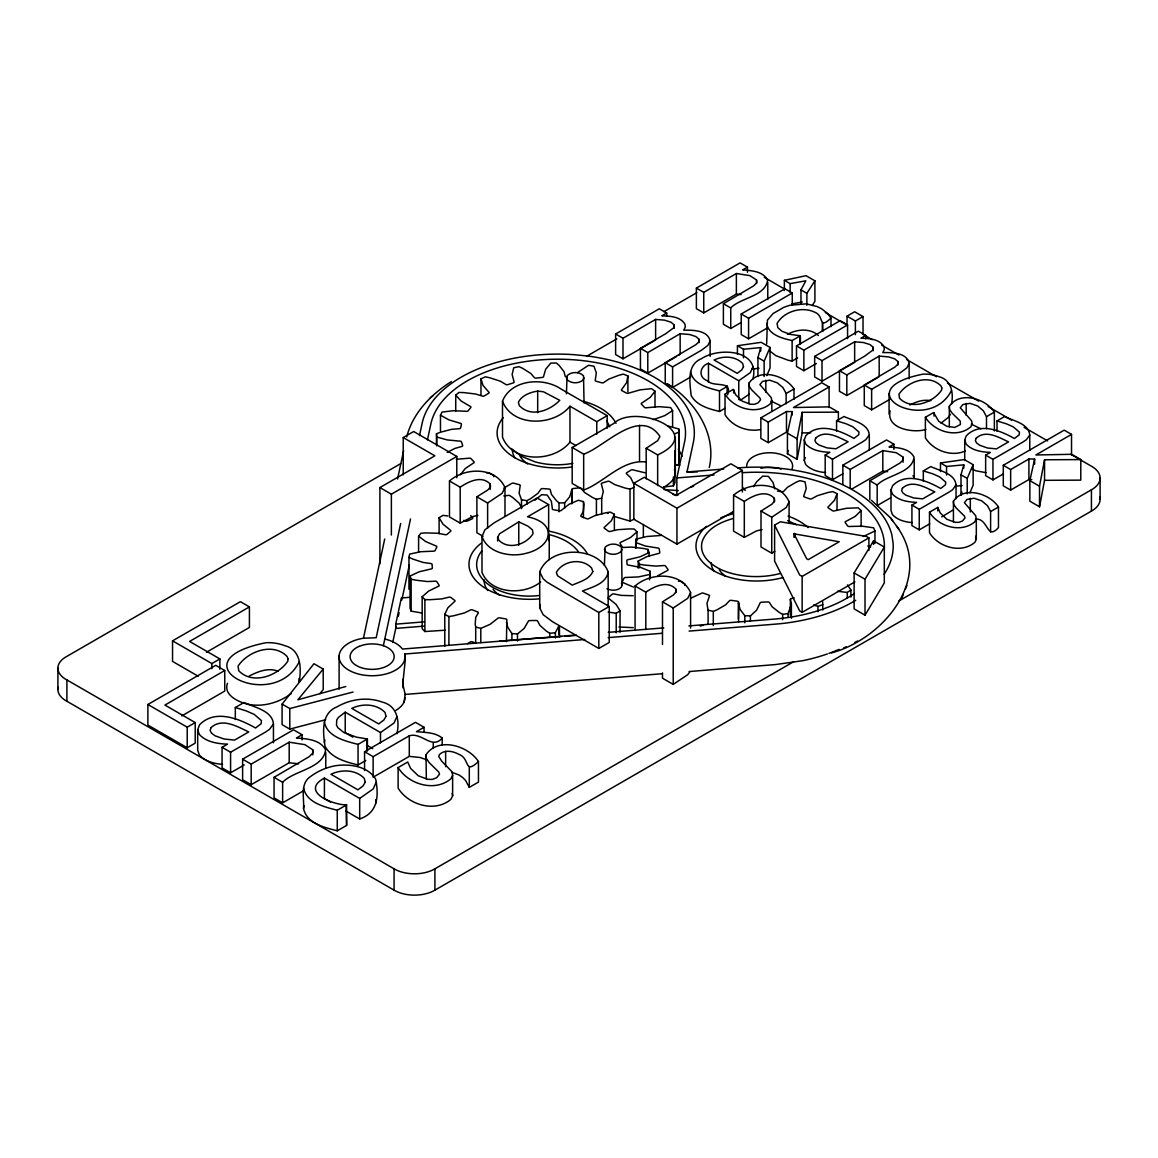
<?xml version="1.0" encoding="UTF-8"?>
<svg xmlns="http://www.w3.org/2000/svg" width="1158" height="1158" viewBox="0 0 1158 1158"><rect width="100%" height="100%" fill="white"/><g stroke="black" fill="none" stroke-linecap="round" stroke-linejoin="round"><path stroke-width="1.5" d="M576.076 635.004L499.547 641.242M655.616 319.42L655.616 339.974L622.99 358.821L615.622 354.565L615.622 334.011L622.99 338.252L655.616 319.42L664.504 320.158L670.989 322.199L674.159 324.877L674.086 327.511L665.705 333.736L640.432 348.326L640.432 368.895L647.785 373.137L676.547 356.534M640.432 348.326L647.785 352.582L680.151 333.721L689.531 334.503L695.799 336.515L698.969 339.207L698.882 341.827L695.857 344.708L665.242 362.657L665.242 383.211L672.595 387.452L690.761 376.972M854.647 341.798L854.647 362.367L822.021 381.199L814.667 376.958L814.667 356.389L822.021 360.645L854.647 341.798L863.535 342.551L870.02 344.577L873.19 347.27L873.118 349.89L864.736 356.128L839.463 370.719L839.463 391.274L846.816 395.515L877.692 377.624M839.463 370.719L846.816 374.96L879.183 356.099L888.577 356.896L894.83 358.908L898 361.586L897.928 364.205L894.888 367.086L864.273 385.035L864.273 405.589L871.627 409.845L889.793 399.351M506.451 641.662L506.813 620.051A1.737 0.999 0 0 0 505.525 618.85L499.749 617.894A1.737 0.999 0 0 0 497.549 618.517L490.124 624.321L480.802 628.389L475.706 627.014L475.185 624.148L475.75 617.286L478.095 613.262A1.737 0.999 0 0 0 477.516 611.887L472.536 609.948A1.737 0.999 0 0 0 470.119 610.15L464.517 612.9L453.704 615.766L448.899 616.548L444.788 614.333L447.856 607.834L454.414 601.682A1.737 0.999 0 0 0 454.602 600.278L450.911 597.542A1.737 0.999 0 0 0 448.493 597.296L441.69 598.918L429.879 599.714L424.885 599.598L422.163 596.761L428.576 591.116L438.1 586.44A1.737 0.999 0 0 0 439.027 585.137L436.971 581.881A1.737 0.999 0 0 0 434.815 581.215L427.476 581.548L415.809 580.187L411.133 579.203L410.062 576.018L419.167 571.791L430.733 569.041A1.737 0.999 0 0 0 432.31 567.956L432.108 564.496A1.737 0.999 0 0 0 430.4 563.483L423.249 562.484L412.885 559.111L408.962 557.345L409.642 554.117L420.571 551.729L433.049 551.179A1.737 0.999 0 0 0 435.119 550.426L436.783 547.097A1.737 0.999 0 0 0 435.712 545.838L425.652 541.539L418.603 536.154L420.976 533.216L425.941 532.926L437.825 533.245L444.802 534.591A1.737 0.999 0 0 0 447.176 534.258L450.534 531.392A1.737 0.999 0 0 0 450.187 529.988L442.935 524.111L439.099 517.742L442.935 515.368L447.813 515.961M634.454 487.156L630.024 489.154L625.363 488.126L615.028 484.724L609.875 481.685A1.737 0.999 0 0 0 607.501 481.366L602.232 483.031A1.737 0.999 0 0 0 601.451 484.377L603.304 491.513L601.697 498.201L596.413 499.301L592.534 497.491L584.529 492.411L581.258 488.604A1.737 0.999 0 0 0 579.159 487.88L573.268 488.531A1.737 0.999 0 0 0 571.806 489.66L569.736 496.782L564.641 502.847L564.641 508.174M577.48 372.63L588.525 365.291L593.924 366.189L596.312 372.789L595.299 379.998A1.737 0.999 0 0 0 596.24 381.3L601.682 382.762A1.737 0.999 0 0 0 604.027 382.343L608.804 379.115L618.719 375.322L623.236 374.106L627.897 375.916L626.637 382.618L621.817 389.291A1.737 0.999 0 0 0 622.02 390.695L626.406 393.069A1.737 0.999 0 0 0 628.852 393.083L640.056 389.87L651.549 388.668L655.008 391.23L655.008 407.196M395.689 710.491A33.061 19.093 0 0 0 404.128 701.893L405.155 694.207L402.738 684.045L405.155 661.232L404.837 654.009L584.761 639.505M635.525 547.777L635.945 539.208L646.656 536.516L659.061 535.618A1.737 0.999 0 0 0 661.073 534.808M709.275 467.485C717.019 433.83 695.147 401.392 667.703 383.877M794.258 597.89L791.493 598.556A1.737 0.999 0 0 0 790.451 599.844L791.392 604.056L788.12 613.595L788.12 617.142M400.668 523.474L376.191 637.725L363.322 638.246A33.061 19.093 0 0 0 348.949 670.25A33.061 19.093 0 0 0 404.128 661.45L405.155 657.324M608.167 571.864C606.372 583.791 591.955 587.222 582.46 591.014L609.253 606.488L609.253 642.429L598.816 648.451L552.569 621.745L543.145 614.681L539.715 607.849L539.715 571.907C549.471 545.621 598.208 545.65 608.167 571.864L608.167 605.996M539.715 607.849L540.25 604.49M646.121 461.984C622.266 459.017 604.49 482.365 583.661 490.066L572.182 483.436L572.182 447.495L613.668 423.539C634.931 402.868 707.639 431.804 657.657 454.92L646.178 448.291L646.178 478.833M675.346 437.261L675.346 473.202C675.143 480.15 668.557 484.276 663.302 487.605M404.822 659.481L404.837 654.009M786.485 411.553L786.485 432.122L768.217 442.66L760.864 438.419L760.864 417.864L768.217 422.105L786.485 411.553L792.202 411.597L787.426 433.193L787.426 453.762L797.095 459.335L797.095 438.781L802.147 412.32L838.378 412.147L838.378 420.716M797.095 459.335L802.147 432.889L802.147 412.32M1039.522 506.77L1039.522 486.215L1044.559 459.769L1080.79 459.581L1080.79 480.136L1044.559 480.324L1039.522 506.77L1029.853 501.197L1029.853 480.642L1034.63 459.046L1028.912 459.002L1010.645 469.54L1003.291 465.299L1003.291 485.853L1010.645 490.095L1028.912 479.557L1031.778 479.571M540.685 581.967C523.865 595.719 490.76 594.097 481.989 572.399L481.989 536.458L484.913 529.799L494.104 522.851L537.167 497.969L548.646 504.599L548.646 540.54M363.54 637.841L384.702 539.02M397.556 479.021L403.606 450.795M419.5 435.596L422.134 423.292A136.615 78.874 0 0 1 574.484 354.71L588.568 356.143A136.615 78.874 0 0 1 693.295 442.66L687.012 471.986L697.377 471.914M383.356 645.701L410.511 518.972M427.476 439.794L430.877 423.929A127.8 73.779 0 0 1 573.398 359.762A127.8 73.779 0 0 1 684.552 442.038L676.851 477.95L676.851 495.537M424.132 626.116L395.732 628.403L395.732 624.148L401.334 597.991L410.294 597.267M392.721 642.487L396.166 626.391M398.352 616.201L399.105 612.712M401.812 600.032L409.353 564.872M649.493 579.84L650.188 571.299L640.606 567.434L628.751 565.147A1.737 0.999 0 0 1 627.043 564.134L626.84 560.675A1.737 0.999 0 0 1 628.418 559.589L639.983 556.839L649.088 552.627L648.017 549.428L643.341 548.443L631.675 547.083L624.336 547.416A1.737 0.999 0 0 1 622.179 546.764L620.123 543.493A1.737 0.999 0 0 1 621.05 542.19L630.574 537.515L636.987 531.869L634.266 529.032L629.272 528.931L617.46 529.713L610.657 531.334A1.737 0.999 0 0 1 608.24 531.102L604.548 528.366A1.737 0.999 0 0 1 604.737 526.948L611.294 520.811L614.362 514.297L610.252 512.082L605.446 512.878L594.633 515.73L589.031 518.48A1.737 0.999 0 0 1 586.614 518.683L581.634 516.743A1.737 0.999 0 0 1 581.055 515.368L583.4 511.344L583.95 504.483L583.429 501.617L578.349 500.242L569.027 504.309L561.587 510.128A1.737 0.999 0 0 1 559.401 510.75L553.625 509.781A1.737 0.999 0 0 1 552.337 508.579L551.382 501.385L547.242 495.074L541.654 494.683L534.982 500.213M831.458 652.924C883.221 638.955 934.81 577.755 896.538 526.05M548.646 504.599L527.527 516.801C558.648 523.228 552.105 547.444 525.587 553.452C510.287 557.505 487.561 552.931 481.989 536.458M376.133 782.388L373.194 788.931L359.689 798.412L324.414 778.046C299.459 791.609 333.099 805.143 346.604 804.868L346.604 825.422L337.267 830.807C324.529 827.521 306.407 823.352 303.541 808.371C304.337 797.659 299.763 783.373 310.778 776.367C318.146 770.939 326.744 767.233 335.777 765.684C349.745 763.73 367.853 766.06 375.699 779.218C378.956 796.241 377.884 812.8 359.689 818.967L345.88 811.005M303.541 808.371L304.105 805.78M365.841 760.444L358.054 764.946C345.851 761.978 331.521 758.186 325.036 746.36C322.894 732.276 320.896 713.256 337.094 706.814C350.613 699.027 367.549 696.653 382.343 702.11C396.977 705.598 399.915 720.58 396.933 733.651M324.341 742.495L324.906 739.904M724.85 408.383L719.509 411.466C709.029 408.919 696.725 405.662 691.152 395.529C689.85 382.705 686.506 364.712 701.516 358.662C718.467 347.168 760.603 349.166 752.888 378.984M404.128 701.893L405.155 697.941M787.426 453.762L788.164 450.433M766.654 343.912L767.436 320.129L773.11 313.5L783.908 307.29L789.64 305.307L806.243 303.845L816.81 306.436L821.471 308.694L827.391 313.282L831.01 318.088L831.01 326.657M738.37 619.11L738.572 602.319A1.737 0.999 0 0 0 737.183 601.161L731.335 600.365A1.737 0.999 0 0 0 729.193 601.045L725.661 604.78L717.294 609.673L713.299 611.395L708.088 610.165L706.959 603.448L709.304 596.356A1.737 0.999 0 0 0 708.609 594.995L703.485 593.2A1.737 0.999 0 0 0 701.082 593.475L691.268 597.948M396.933 716.527L393.995 723.055L380.475 732.536L345.214 712.184L338.483 717.352L336.746 719.958L336.486 725.197L337.89 727.702L343.752 732.435L356.461 737.154L367.404 738.992L367.404 750.977M752.888 366.985L750.355 372.601L738.761 380.75L708.479 363.265C699.837 366.015 697.811 377.305 707.22 380.664C713.835 387.944 732.956 379.65 727.528 394.849M607.197 415.664L596.761 421.686L569.968 406.212L569.968 442.153C553.756 462.534 512.241 463.113 502.5 437.102L502.5 401.16C511.098 379.448 543.102 376.871 560.95 388.958L607.197 415.664L607.197 428.243M477.878 515.397L472.609 516.584L460.204 523.126L449.478 516.931L449.478 480.99C465.082 467.137 495.827 466.688 504.989 487.59L502.152 493.279L487.619 503.006L476.893 496.825L476.893 532.752L483.031 536.299M635.076 630.401L635.076 585.991C650.68 572.139 681.425 571.676 690.588 592.592L687.751 598.281L673.218 608.008L662.492 601.813L662.492 644.456M761.978 529.64L756.71 530.827L744.305 537.355L733.579 531.175L733.579 495.233C749.183 481.381 779.927 480.917 789.09 501.834L786.253 507.522L771.735 517.25L761.009 511.054L761.009 546.996L771.735 553.191L774.818 551.411M757.925 376.408L757.925 357.576L760.705 347.603L743.494 349.238L737.429 345.735L737.429 354.305M961.922 492.049L960.995 495.363L960.995 474.809L963.774 464.85L946.549 466.471L940.484 462.968L940.484 471.538M777.452 491.079L781.838 491.672A1.737 0.999 0 0 0 783.98 490.978L787.527 487.257L795.879 482.365L799.874 480.642L805.085 481.873L806.214 488.589L803.869 495.682A1.737 0.999 0 0 0 804.564 497.028L809.703 498.837A1.737 0.999 0 0 0 812.091 498.562L817.461 495.653L828.013 492.497L832.747 491.571L837.031 493.67L834.527 500.256L828.491 506.582A1.737 0.999 0 0 0 828.433 507.986L832.356 510.62A1.737 0.999 0 0 0 834.773 510.794L846.512 508.29L858.165 507.826L861.118 510.577L861.118 526.543M299.256 661.725C272.463 715.166 172.31 661.146 266.21 642.69A28.689 16.559 0 0 1 284.477 645.585C301.5 649.696 301.283 668.238 299.256 682.294L298.981 678.574M406.704 436.971C412.74 413.102 431.022 394.4 451.302 381.59M951.471 390.492C928.455 436.378 842.474 390 923.1 374.135A24.636 14.229 0 0 1 938.776 376.625C951.442 379.766 953.816 392.967 951.471 404.2M227.446 683.365C223.306 694.988 238.012 701.777 247.088 704.064C262.475 707.538 278.731 702.805 291.251 693.613M925.835 429.502C913.141 433.381 885.725 428.619 890.169 410.887M302.079 739.89L302.079 734.751L296.434 738.008C306.667 738.775 320.259 739.47 325.601 749.906C323.14 768.811 293.886 770.345 282.624 782.287L274.055 777.336L274.055 797.905L282.624 802.841L303.657 790.711M747.446 272.26L747.446 267.122L742.596 269.93C751.383 270.581 763.05 271.189 767.638 280.135C765.525 296.376 740.396 297.693 730.741 307.941L723.388 303.7L723.388 324.254L730.741 328.496L741.192 322.46M893.889 449.333L893.889 444.194L889.04 447.002C897.826 447.654 909.493 448.262 914.082 457.207C911.968 473.448 886.84 474.766 877.185 485.014L869.832 480.773L869.832 499.619M566.421 393.807L567.102 375.699C571.372 371.544 579.304 371.472 583.502 375.785L584.052 402.941M604.418 565.336L605.098 547.227C609.354 543.073 617.301 543.001 621.484 547.314L622.049 585.253L621.296 587.207C617.634 590.913 611.424 590.898 606.966 588.713M584.052 377.783L583.314 379.737C579.058 383.877 571.198 383.776 567.015 379.592L566.421 377.638M622.049 549.312L621.296 551.266C617.055 555.391 609.195 555.304 605.012 551.107L604.418 549.153M222.524 764.381C214.085 763.715 205.27 761.414 199.321 755.016L197.685 750.225L197.685 729.67L199.581 724.792C215.055 708.71 239.315 718.785 255.556 727.991L261.143 723.707L261.433 720.594L254.282 714.457L246.422 710.954L235.32 707.524L235.32 719.509M825.582 472.551C818.344 471.972 810.759 470.003 805.664 464.503L804.26 460.392L804.26 439.837L805.881 435.654C819.169 421.845 839.999 430.501 853.938 438.39L858.744 434.728L858.99 432.05L852.853 426.781L846.093 423.77L836.568 420.817L836.568 431.094M804.26 460.392L805.331 457.598M912.316 522.634C905.078 522.055 897.508 520.087 892.398 514.586L890.994 510.475L890.994 489.921L892.615 485.723C905.903 471.914 926.733 480.57 940.687 488.473L945.478 484.797L945.739 482.133L939.587 476.864L932.841 473.854L923.317 470.901L923.317 481.178M964.715 460.508L964.715 439.953L966.337 435.755C979.625 421.946 1000.454 430.602 1014.394 438.506L1019.199 434.843L1019.445 432.166L1013.308 426.897L1006.548 423.886L997.024 420.933L997.024 431.21M901.937 597.731L903.327 594.315M905.513 588.829L906.931 585.326M764.15 376.582L764.15 361.166L770.056 347.443L761.182 342.319L737.429 345.735M766.77 375.626L770.056 368.012L770.056 347.443M967.22 493.815L967.22 478.399L973.125 464.691L964.238 459.567L940.484 462.968M969.839 492.859L973.125 485.245L973.125 464.691M558.735 626.246L555.348 632.702L555.348 638.029M235.32 707.524L244.034 702.486C254.152 707.364 272.26 710.476 273.447 723.938L269.481 729.395L265.399 732.145L230.587 752.237L222.061 747.33L222.061 767.884L230.587 772.806L244.208 764.931M836.568 420.817L844.052 416.504C852.737 420.687 868.283 423.365 869.296 434.916L865.895 439.606L862.392 441.965L832.501 459.219L825.191 454.993L825.191 475.547L832.501 479.774L842.966 473.738M923.317 470.901L930.786 466.587C939.485 470.756 955.017 473.448 956.045 484.999L952.643 489.689L949.14 492.049L919.249 509.303L911.925 505.076L911.925 525.631L919.249 529.857L929.7 523.821M997.024 420.933L1004.507 416.619C1013.192 420.803 1028.738 423.481 1029.752 435.032L1026.35 439.722L1022.847 442.081L992.956 459.335L985.646 455.108L985.646 475.663L992.956 479.89L1003.421 473.854M753.54 486.678L756.565 481.844L762.775 476.126L768.376 476.358L773.052 482.539L774.818 488.893M440.474 431.167L440.474 415.201L442.023 412.074L453.458 410.699L465.936 411.278A1.737 0.999 0 0 0 468.194 410.743L470.727 407.602A1.737 0.999 0 0 0 470.003 406.241L461.246 401.102L455.731 395.153L458.886 392.461L463.866 392.605L475.518 393.995L482.032 395.964A1.737 0.999 0 0 0 484.478 395.848L488.575 393.315A1.737 0.999 0 0 0 488.618 391.911L483.031 385.44L480.975 378.811L485.405 376.813L490.066 377.841L500.401 381.243L505.554 384.282A1.737 0.999 0 0 0 507.928 384.601L513.182 382.922A1.737 0.999 0 0 0 513.978 381.59L512.125 374.454L513.732 367.766L519.016 366.652L522.895 368.476L530.9 373.556L534.171 377.363A1.737 0.999 0 0 0 536.27 378.087L542.161 377.436A1.737 0.999 0 0 0 543.623 376.307L545.693 369.185L550.788 363.105L556.405 363.004L559.126 365.421L564.018 371.675L565.104 375.872A1.737 0.999 0 0 0 566.696 376.943M663.621 487.04L673.406 485.824L674.955 482.698L674.955 450.766M478.457 761.53C463.837 775.18 470.307 758.418 458.988 754.408C453.125 751.108 444.73 749.327 439.418 754.582L438.737 756.478L441.719 761.168L451.909 771.633L452.633 775.31L450.896 778.784C434.945 792.318 408.513 784.473 398.12 767.566L407.732 762.007L410.598 768.405L418.299 775.802L427.823 779.348L432.354 779.392L436.624 777.742L439.562 774.123L438.679 771.966L429.242 762.688L426.347 758.548L425.985 754.784C438.115 736.647 468.121 745.52 478.457 761.53L478.457 782.099L469.294 787.382L465.617 780.521L462.708 777.539L458.988 774.963L451.591 772.227M452.633 775.31L452.633 795.864L450.896 799.338C434.945 812.873 408.513 805.027 398.12 788.12L398.12 767.566M793.997 388.972L786.137 393.503L782.996 387.626L777.293 382.849L769.621 380.186L762.514 381.402L759.909 384.615L771.214 397.643L771.836 400.798L770.345 403.78C756.637 415.404 733.955 408.658 725.024 394.14L733.275 389.377L735.75 394.864L742.35 401.218L750.529 404.258L754.423 404.301L758.085 402.883L760.603 399.785L759.851 397.932L751.745 389.956L749.269 386.396L748.951 383.182C759.359 367.607 785.138 375.221 793.997 388.972L793.997 399.249M998.471 507.016L990.611 511.561L987.456 505.67L981.767 500.893L974.095 498.229L966.973 499.445L964.382 502.673L975.673 515.686L976.31 518.842L974.819 521.824C961.111 533.447 938.414 526.716 929.498 512.198L937.748 507.421L940.224 512.922L946.824 519.262L955.003 522.316L958.896 522.345L962.559 520.941L965.077 517.829L964.325 515.976L956.219 508.015L953.743 504.454L953.425 501.226C963.832 485.651 989.612 493.265 998.471 507.016L998.471 527.57C986.471 541.076 988.614 517.843 975.412 519.102M976.31 518.842L976.31 539.396L974.819 542.378C961.111 554.002 938.414 547.271 929.498 532.752L929.498 512.198M666.69 316.452L666.69 313.022L661.84 315.83C669.917 316.091 680.253 316.409 684.986 324.211L685.29 327.077L683.741 330.189C692.687 330.088 707.842 330.001 710.115 340.988L707.871 345.431L701.357 350.295L672.595 366.898L665.242 362.657M865.721 338.831L865.721 335.415L860.872 338.208C868.949 338.483 879.284 338.802 884.017 346.604L884.321 349.47L882.787 352.582C891.718 352.466 906.873 352.394 909.146 363.38L906.902 367.81L900.388 372.688L871.627 389.291L864.273 385.035M800.974 303.599L800.974 289.891L805.823 280.815L790.132 283.638L784.371 280.323L784.371 290.6M497.622 537.37L499.576 533.766L518.77 521.853L528.164 526.268L532.463 529.915L533.027 533.708C526.239 544.492 508.955 550.267 498.982 540.352L497.622 537.37L497.622 540.96M949.314 426.882L949.314 406.328C959.721 390.753 985.501 398.366 994.36 412.118L994.36 430.964M865.012 615.173L865.012 579.232L884.307 547.039L873.581 540.844L854.126 572.935L854.126 608.876L865.012 615.173L884.307 582.966L884.307 547.039M806.88 305.292L806.88 293.307L814.899 280.815L806.011 275.691L784.371 280.323M812.221 305.538L814.899 301.369L814.899 280.815M460.421 474.722L465.212 468.585L473.361 463.099A1.737 0.999 0 0 0 473.926 461.724L471.016 458.684A1.737 0.999 0 0 0 468.701 458.235L456.324 459.306M655.008 391.23L650.217 397.382L642.068 402.868A1.737 0.999 0 0 0 641.503 404.243L644.413 407.269A1.737 0.999 0 0 0 646.729 407.732L659.105 406.661L670.67 407.587L672.595 410.641L672.595 426.607M950.457 414.318L948.17 417.56L940.962 423.162M689.864 671.756L687.751 674.665L673.218 684.392L662.492 678.197L662.492 672.87M325.688 719.726L289.789 729.106L282.089 724.662L282.089 704.107L313.948 663.722L323.198 669.063L323.198 689.618L319.897 693.628M323.198 669.063L297.867 699.794L345.808 686.506M861.118 510.577L855.197 516.396L846.078 521.332A1.737 0.999 0 0 0 845.268 522.663L847.584 525.862A1.737 0.999 0 0 0 849.813 526.47L862.305 526.181L873.639 527.816L874.97 530.972L874.97 543.391M569.968 406.212C553.756 426.607 512.241 427.172 502.5 401.16M749.327 394.111L740.092 400.538M430.168 398.005L432.962 395.616M738.37 603.144L740.136 609.484L744.797 615.665L750.413 615.911L756.608 610.194L759.995 603.246A1.737 0.999 0 0 1 761.66 602.218L767.638 601.928A1.737 0.999 0 0 1 769.592 602.782L772.125 606.778L779.146 612.321L782.663 614.362L788.12 613.595M700.228 626.073L703.485 625.132M506.451 622.15L507.769 627.245L511.908 633.556L517.481 633.947L524.169 628.418L528.135 621.571A1.737 0.999 0 0 1 529.886 620.587L535.893 620.471A1.737 0.999 0 0 1 537.761 621.383L539.961 625.436L546.489 631.182L549.833 633.325L555.348 632.702M672.595 410.641L664.735 415.635L654.053 419.384A1.737 0.999 0 0 0 653.271 419.645M657.976 575.642L667.095 570.691A1.737 0.999 0 0 0 667.905 569.36L665.589 566.161A1.737 0.999 0 0 0 663.375 565.567L656.065 566.103L644.311 565.075L639.534 564.221L638.203 561.065L646.946 556.593L658.265 553.524A1.737 0.999 0 0 0 659.756 552.395L659.249 548.95A1.737 0.999 0 0 0 657.469 547.98L645.426 546.026L635.525 542.451M837.48 591.26L847.265 592.462L850.898 589.987L847.453 584.906M952.643 510.244L941.671 516.917M678.66 355.245L680.151 354.276L680.151 333.721M608.138 612.075L616.215 613.262L620.051 610.888L616.215 604.519L608.949 598.643A1.737 0.999 0 0 1 608.601 597.253L611.974 594.372A1.737 0.999 0 0 1 614.348 594.04L621.325 595.386L633.209 595.719M447.162 452.402L454.776 448.464L461.362 446.568A1.737 0.999 0 0 0 462.635 445.367L461.492 441.965A1.737 0.999 0 0 0 459.538 441.111L447.205 439.924L436.696 436.986L436.508 433.743L440.691 432.166L451.533 429.343L458.814 428.721A1.737 0.999 0 0 0 460.667 427.794L461.405 424.349A1.737 0.999 0 0 0 459.987 423.206L448.899 419.862L440.474 415.201M403.23 474.867L403.23 437.55L413.667 431.529L456.788 456.426L456.788 477.747M615.622 334.011L659.336 308.781L666.69 313.022M741.12 294.61L736.372 294.074L703.746 312.906L696.378 308.665L696.378 288.11L740.092 262.88L747.446 267.122M400.639 463.663L66.903 656.354A27.662 15.966 0 0 0 66.903 679.934L66.903 701.256L394.067 890.14A28.458 16.429 0 0 0 434.916 890.14L1091.429 511.098A28.371 16.386 0 0 0 1099.839 497.129M587.092 356.013L616.867 338.831M663.867 311.69L696.783 292.699M696.378 288.11L703.746 292.352L736.372 273.52L749.848 275.618L756.579 280.004L756.637 282.87L753.583 285.925L723.388 303.7M379.896 563.946L379.896 487.561L434.872 455.818L403.23 437.55M379.896 487.561L391.375 494.191L456.788 456.426M198.264 676.258L172.542 661.406L172.542 640.852L240.401 601.682L249.419 606.893L249.419 627.448L206.457 652.244M767.305 327.989L748.575 338.802L741.221 334.546L741.221 313.992L784.921 288.762L792.275 293.017L792.275 305.003M741.221 313.992L748.575 318.247L792.275 293.017M249.419 606.893L189.594 641.431L219.89 658.931L219.89 669.208M449.478 480.99L460.204 487.185C468.614 481.496 481.699 474.997 490.196 484.044L490.529 486.765L487.851 489.95L476.893 496.825M172.542 640.852L211.871 663.563L219.89 658.931M224.753 670.525L164.928 705.077L195.224 722.563L195.224 743.118L187.205 747.75L147.877 725.053L147.877 704.498L215.735 665.314L224.753 670.525L224.753 691.08L181.792 715.89M572.182 447.495L583.661 454.124C604.129 447.538 639.549 406.371 659.901 436.392L657.715 440.648L646.178 448.291M766.654 323.343C768.449 334.923 782.316 338.397 792.13 340.539L800.381 335.777L800.381 344.331M800.381 335.777L790.364 334.416L782.026 331.318L777.814 327.642L777.061 323.458C784.183 311.169 802.205 306.03 814.971 312.298C824.583 316.018 818.055 330.262 831.01 318.088M847.019 324.732L847.019 316.163L854.647 311.763L863.028 316.597L863.028 333.721M816.347 363.511L803.869 370.719L796.501 366.478L796.501 345.909L840.216 320.679L847.569 324.935L847.569 338.628M690.559 371.646C693.02 384.499 708.58 388.089 719.509 390.912L727.528 386.28M796.501 345.909L803.869 350.165L847.569 324.935M847.019 316.163L855.386 320.998L863.028 316.597M769.867 351.019L775.773 355.622L788.149 360.225L792.13 361.093L797.63 357.923M814.667 356.389L858.367 331.159L865.721 335.415M147.877 704.498L187.205 727.195L195.224 722.563M733.028 511.764L676.952 544.13L633.846 519.233L633.846 483.291L644.282 477.27L675.91 495.537L730.886 463.808L742.365 470.423L742.365 491.991M760.864 417.864L821.746 382.719L829.099 386.96L829.099 407.515M829.099 386.96L793.462 407.544L829.215 406.863L838.378 412.147M222.061 747.33L227.489 744.189C217.487 743.682 206.486 742.206 199.321 734.462L197.685 729.67M633.846 483.291L676.952 508.188L742.365 470.423M298.677 763.831L289.182 762.746L251.185 784.69L242.615 779.739L242.615 759.185L293.524 729.801L302.079 734.751M242.615 759.185L251.185 764.135L289.182 742.191L304.887 744.652L312.732 749.762L312.79 753.091L309.244 756.637L274.055 777.336M733.579 495.233L744.305 501.428C752.729 495.74 765.8 489.241 774.297 498.287L774.63 500.994L771.966 504.179L761.009 511.054M825.191 454.993L829.837 452.315C821.254 451.881 811.816 450.607 805.664 443.948L804.26 439.837M324.341 721.941C327.207 736.922 345.33 741.091 358.054 744.377L367.404 738.992M842.836 484.03L842.836 465.183L886.536 439.953L893.889 444.194M965.367 450.954C951.384 457.251 933.348 450.636 925.387 437.854L925.387 417.3L933.638 412.523L938.704 421.28L946.882 426.303L954.785 427.447L960.387 424.508L960.214 421.078L952.108 413.116L949.632 409.556L949.314 406.328M539.715 571.907L543.145 578.739L547.112 582.242L598.816 612.51L609.253 606.488M842.836 465.183L850.189 469.439L882.816 450.592L896.292 452.706L903.023 457.092L903.081 459.943L900.041 462.997L869.832 480.773M364.567 770.562L364.567 751.716L415.476 722.331L424.045 727.282L424.045 732.421M635.076 585.991L645.802 592.172C654.227 586.484 667.298 579.984 675.794 589.031L676.127 591.752L673.464 594.937L662.492 601.813M364.567 751.716L373.137 756.666L409.281 735.808C421.888 731.856 432.006 750.152 442.182 738.066C435.032 732.145 425.16 732.58 416.475 731.653L424.045 727.282M854.922 581.881L802.147 612.35L799.686 610.932L774.601 561.065L774.601 525.124L780.405 521.78L866.43 536.458L868.891 537.877L868.891 550.455M851.738 489.096L882.816 471.147L887.578 471.697M925.387 417.3C934.318 431.818 957 438.549 970.708 426.926L972.199 423.944L971.576 420.788L960.271 407.775L962.877 404.562L969.984 403.331L977.656 405.995L983.359 410.786L986.5 416.663L994.36 412.118M793.968 533.809L839.203 541.756L808.241 559.632L806.648 558.721L793.968 533.809L793.968 537.399M427.316 760.039L420.209 757.52L409.281 756.362L373.137 777.221L373.137 756.666M303.541 787.816C306.407 802.798 324.529 806.952 337.267 810.253L346.604 804.868M890.618 497.824L877.185 505.568L877.185 485.014M985.646 455.108L990.293 452.416C981.709 451.982 972.271 450.723 966.119 444.064L964.715 439.953M911.925 505.076L916.586 502.384C907.988 501.95 898.55 500.69 892.398 494.032L890.994 489.921M774.601 525.124L799.686 574.99L802.147 576.409L868.891 537.877M1003.291 465.299L1064.173 430.154L1071.526 434.395L1071.526 454.949M1071.526 434.395L1035.874 454.978L1071.642 454.298L1080.79 459.581M66.903 679.934L394.067 868.818A28.458 16.429 0 0 0 434.916 868.818L793.722 661.667M898.695 601.06L1091.429 489.791A28.371 16.386 0 0 0 1091.429 466.211L1071.078 454.457M874.97 530.972L863.289 536.516M503.86 488.068L511.402 483.624A1.737 0.999 0 0 1 513.747 483.204L519.189 484.666A1.737 0.999 0 0 1 520.13 485.969L519.117 493.163L521.505 499.778L526.904 500.676L530.567 498.707L537.949 493.322L540.772 489.4A1.737 0.999 0 0 1 542.769 488.589L548.733 489.009A1.737 0.999 0 0 1 550.325 490.08L551.411 494.292L556.303 500.546L559.024 502.963L564.641 502.847M467.557 643.587L470.119 642.082A1.737 0.999 0 0 1 472.536 641.879L475.851 643.168M843.603 648.031L846.136 646.757M854.792 642.429L857.644 640.996M248.97 676.171C257.669 671.654 268.453 667.211 278.137 671.322M909.927 405.039C916.268 401.638 923.65 399.249 930.887 400.697M787.368 334.401C796.762 329.19 809.92 327.801 818.373 335.502M615.028 516.656L630.024 521.086L634.454 519.088M674.738 433.787L678.921 432.224L678.733 428.981L668.224 426.043M674.738 465.719L678.921 464.155L678.921 432.224M690.429 487.373L693.613 486.23M813.524 605.055L817.968 606.372L822.745 604.664L822.687 601.784M732.768 518.61C720.681 522.099 707.22 528.309 702.428 540.858A50.938 29.399 0 0 0 706.945 559.546C717.091 570.445 732.334 574.571 746.678 576.148A57.234 33.046 0 0 0 780.405 573.427M282.089 704.107L289.789 708.551L353.045 692.021M649.493 574.513L638.579 576.901L626.102 577.466A1.737 0.999 0 0 0 624.032 578.204L622.367 581.533A1.737 0.999 0 0 0 623.438 582.807L633.498 587.092M537.688 391.086C530.35 392.258 521.94 395.24 518.379 402.231L519.32 405.647C531.044 417.864 549.558 410.858 559.777 400.335L543.478 391.795L537.688 391.086L537.688 412.653M791.869 303.874L802.335 301.992M445.251 630.213L424.885 631.53L422.163 628.693L422.163 596.761M572.892 463.345L567.507 464.17A50.938 29.399 0 0 1 535.054 461.854L521.389 456.324L511.271 448.508M760.155 429.632C746.968 432.093 732.145 426.289 725.024 414.694L725.024 394.14M542.827 637.711L539.295 638.217L561.471 636.538M503.802 495.928L509.317 495.32L512.661 497.462L519.189 503.194L521.389 507.247A1.737 0.999 0 0 0 521.693 507.74M752.107 368.982L758.982 368.331M955.162 486.215L962.052 485.564M687.012 471.986L723.721 469.033M676.851 477.95L714.095 474.939M395.732 624.148L424.132 621.86M608.24 632.34L663.809 627.897M688.894 625.899L774.253 619.096A127.8 73.779 0 0 0 854.416 593.489M539.31 638L402.434 649.059L401.479 647.843A33.061 19.093 0 0 0 386.917 639.578L384.789 639.042M608.153 637.624L662.13 633.267M689.111 631.096L775.484 624.133A136.615 78.874 0 0 0 855.719 600.293M404.837 694.453L662.13 673.724M689.111 671.539L775.484 664.576L803.203 660.61A136.615 78.874 0 0 0 827.362 653.937M565.003 636.278L575.569 635.467M802.147 432.889L810.774 432.846M633.209 627.65L618.908 626.985M676.301 464.821L679.862 465.067M663.997 489.588L678.27 490.601M672.914 494.48L678.27 494.857M986.037 472.667L975.876 470.799L971.634 468.831M422.308 613.089L411.133 611.135L410.062 607.95L410.062 576.018M644.934 472.768L633.383 469.989A1.737 0.999 0 0 0 630.951 470.105L626.854 472.638A1.737 0.999 0 0 0 626.811 474.056L630.661 477.675L633.86 484.29M971.301 424.204L980.84 428.764M770.939 401.059L780.478 405.618M867.747 546.011L870.657 546.967M787.672 520.593L796.443 524.675M800.974 289.891L806.88 293.307M764.251 277.312L784.603 289.066M825.307 312.559L847.222 325.224M862.884 334.257L872.264 339.685M881.658 345.098L898.883 355.043M906.714 359.559L936.446 376.726M947.403 383.052L978.713 401.131M988.107 406.559L1011.585 420.108M1024.106 427.345L1047.599 440.894M1029.853 480.642L1039.522 486.215M757.925 357.576L764.15 361.166M960.995 474.809L967.22 478.399M787.426 433.193L797.095 438.781M854.126 572.935L865.012 579.232M569.968 442.153L575.917 445.584M352.872 737.168L345.214 732.739L345.214 712.184M366.681 745.13L372.804 748.676M330.551 802.147L324.414 798.615L324.414 778.046M346.604 825.422L346.112 804.578M463.88 520.318L464.865 520.926A1.737 0.999 0 0 0 467.296 521.028L472.03 518.9A1.737 0.999 0 0 0 472.45 517.51L470.756 515.628M871.409 500.314L890.459 517.756L898.767 529.105M578.421 551.773C572.182 543.203 562.195 538.325 552.236 535.445A50.938 29.399 0 0 0 548.834 534.591M890.459 517.756L892.586 520.695M606.56 420.441L609.73 426.795M742.64 487.214L743.595 489.255A1.737 0.999 0 0 0 745.535 490.109M913.054 475.649L914.082 477.762M621.484 583.256L622.049 585.253M674.434 469.641L675.346 473.202M975.673 536.255L976.31 539.396M452.141 793.418L452.633 795.864M375.699 799.773L376.133 802.943M426.347 779.102L425.985 754.784M678.921 464.155L678.733 428.981M1100.1 477.993L1100.1 499.315M1091.429 489.791L1091.429 511.098M1044.559 459.769L1044.559 480.324M1034.63 459.046L1034.63 464.184M1029.752 435.032L1029.752 450.448M1028.912 459.002L1028.912 479.557M1010.645 469.54L1010.645 490.095M992.956 459.335L992.956 479.89M990.611 511.561L990.611 532.115M986.5 416.663L986.5 428.648M970.303 498.258L970.303 511.966M966.192 403.36L966.192 415.346M963.774 464.85L963.774 468.266M956.045 484.999L956.045 498.707M953.425 501.226L953.425 521.78M946.549 466.471L946.549 475.041M937.748 507.421L937.748 510.852M934.028 412.755L934.028 416.185M919.249 509.303L919.249 529.857M914.212 459.436L914.212 478.283M909.146 363.38L909.146 378.796M903.023 457.092L903.023 462.23M898 361.586L898 365.016M889.083 393.604L889.083 414.159M882.816 450.592L882.816 471.147M879.183 356.099L879.183 376.654M873.581 540.844L873.581 544.434M873.19 347.27L873.19 350.7M871.627 389.291L871.627 409.845M869.296 434.916L869.296 450.332M855.386 320.998L855.386 334.705M850.898 589.987L850.898 597.079M850.189 469.439L850.189 488.271M847.265 592.462L847.265 597.789M846.816 374.96L846.816 395.515M837.031 493.67L837.031 509.636M832.501 459.219L832.501 479.774M822.759 322.85L822.759 331.42M822.745 604.664L822.745 609.976M822.325 322.604L822.325 331.174M822.021 360.645L822.021 381.199M817.968 606.372L817.968 611.685M803.869 350.165L803.869 370.719M802.147 576.409L802.147 612.35M799.946 335.531L799.946 344.085M794.721 533.375L794.721 536.965M792.202 411.597L792.202 415.027M792.13 340.539L792.13 361.093M791.392 604.056L791.392 618.242M790.378 599.323L790.378 615.289M790.132 283.638L790.132 292.207M789.09 501.834L789.09 523.402M786.137 393.503L786.137 403.795M782.663 614.362L782.663 619.689M774.297 498.287L774.297 501.877M771.836 400.798L771.836 411.076M771.735 517.25L771.735 553.191M768.217 422.105L768.217 442.66M767.768 282.364L767.768 299.488M765.829 380.2L765.829 392.2M760.705 347.603L760.705 351.033M756.579 280.004L756.579 283.435M750.413 615.911L750.413 621.238M748.951 383.182L748.951 403.737M748.575 318.247L748.575 338.802M744.797 615.665L744.797 622.772M744.305 501.428L744.305 537.355M743.494 349.238L743.494 357.808M738.761 380.75L738.761 399.597M738.572 602.319L738.572 621.846M736.372 273.52L736.372 294.074M733.665 389.595L733.665 393.025M730.741 307.941L730.741 328.496M727.094 386.034L727.094 392.88M719.509 390.912L719.509 411.466M713.299 611.395L713.299 625.581M710.115 340.988L710.115 356.403M708.479 363.265L708.479 382.111M708.088 610.165L708.088 624.35M703.746 292.352L703.746 312.906M698.969 339.207L698.969 342.638M690.588 592.592L690.588 628.114M676.952 508.188L676.952 544.13M675.794 589.031L675.794 592.592M674.159 324.877L674.159 328.307M673.406 476.951L673.406 485.824M673.218 608.008L673.218 684.392M672.595 366.898L672.595 387.452M657.657 454.92L657.657 485.463M650.188 571.299L650.188 578.392M649.088 552.627L649.088 556.173M648.017 549.428L648.017 552.988M647.785 352.582L647.785 373.137M645.802 592.172L645.802 629.489M643.356 524.574L643.356 536.994M639.534 425.29L639.534 461.231M639.534 564.221L639.534 567.767M638.203 561.065L638.203 568.158M636.987 531.869L636.987 540.743M635.945 539.208L635.945 548.081M630.024 489.154L630.024 521.086M627.897 375.916L627.897 391.882M622.99 338.252L622.99 358.821M620.051 610.888L620.051 632.181M616.215 613.262L616.215 632.775M614.362 514.297L614.362 530.263M601.697 498.201L601.697 514.166M598.816 612.51L598.816 648.451M596.761 421.686L596.761 434.264M596.413 499.301L596.413 515.267M583.661 454.124L583.661 490.066M583.429 501.617L583.429 517.583M571.951 490.485L571.951 502.905M571.806 489.66L571.806 503.86M559.459 626.435L559.459 637.074M559.024 502.963L559.024 511.836M558.807 625.61L558.807 634.483M549.833 633.325L549.833 636.871M549.239 534.431L549.239 559.589M526.904 500.676L526.904 504.222M521.505 499.778L521.505 508.637M518.77 521.853L518.77 545.215M517.481 633.947L517.481 641.054M511.908 633.556L511.908 640.649M504.989 487.59L504.989 516.338M490.196 484.044L490.196 489.429M487.619 503.006L487.619 528.164M480.975 378.811L480.975 394.777M480.802 628.389L480.802 642.574M475.706 627.014L475.706 642.98M469.294 766.828L469.294 787.382M460.204 487.185L460.204 523.126M455.731 395.153L455.731 411.119M448.899 616.548L448.899 644.934M445.642 751.325L445.642 766.741M444.788 614.333L444.788 646.265M442.182 738.066L442.182 744.927M439.099 517.742L439.099 533.708M436.696 436.986L436.696 445.859M436.508 433.743L436.508 444.382M434.916 868.818L434.916 890.14M433.251 743.219L433.251 748.357M424.885 599.598L424.885 631.53M418.603 536.154L418.603 552.12M411.133 579.203L411.133 611.135M409.281 735.808L409.281 756.362M408.962 557.345L408.962 589.277M403.085 679.167L403.085 687.968M394.067 868.818L394.067 890.14M391.375 494.191L391.375 535.039M380.475 732.536L380.475 742.828M366.898 738.703L366.898 750.688M359.689 798.412L359.689 818.967M358.054 744.377L358.054 764.946M339.106 655.79L339.106 689.213M337.267 810.253L337.267 830.807M325.76 752.497L325.76 767.913M312.732 749.762L312.732 754.9M289.789 708.551L289.789 729.106M289.182 742.191L289.182 762.746M282.624 782.287L282.624 802.841M273.447 723.938L273.447 742.785M251.185 764.135L251.185 784.69M230.587 752.237L230.587 772.806M211.871 663.563L211.871 668.702M187.205 727.195L187.205 747.75M57.9 668.137L57.9 689.459M66.903 701.256A27.662 15.966 0 0 1 58.161 687.259M746.736 466.008A22.943 13.245 0 0 1 772.675 452.865A22.943 13.245 0 0 1 791.84 469.424M760.893 468.31A22.943 13.245 0 0 1 781.143 469.077M487.721 590.522A45.451 26.243 0 0 1 484.131 579.796M539.527 598.831A60.607 34.986 0 0 1 477.733 582.445A60.607 34.986 0 0 1 481.207 543.232M549.355 531.247A60.607 34.986 0 0 1 587.555 554.117M684.682 585.456A1.737 0.999 0 0 0 684.74 584.037L680.832 581.417A1.737 0.999 0 0 0 678.4 581.244M782.924 577.538A60.607 34.986 0 0 1 710.665 568.853A60.607 34.986 0 0 1 706.496 526.325M720.754 517.8A60.607 34.986 0 0 1 733.144 513.747M788.033 516.106A60.607 34.986 0 0 1 808.125 527.599M713.806 570.851A45.451 26.243 0 0 1 711.157 562.788M572.327 466.949A60.607 34.986 0 0 1 510.577 454.978A60.607 34.986 0 0 1 503.267 417.618M583.371 401.276A60.607 34.986 0 0 1 615.998 423.365M514.977 457.902A45.451 26.243 0 0 1 512.285 449.84M607.501 513.298A1.737 0.999 0 0 1 608.355 513.139M486.563 472.884A1.737 0.999 0 0 1 489.023 472.898L493.409 475.258A1.737 0.999 0 0 1 493.612 476.676M527.744 463.953A39.676 22.899 0 0 1 519.768 455.63M678.298 448.986A127.8 73.779 0 0 1 682.062 456.397M725.299 576.062A39.676 22.899 0 0 1 719.292 569.794M742.235 472.696A127.8 73.779 0 0 1 884.234 549.688M884.09 574.354A136.615 78.874 0 0 0 893.122 543.334L891.892 535.112A136.615 78.874 0 0 0 737.704 467.904M499.605 595.299A39.676 22.899 0 0 1 493.047 589.219M481.742 550.991A57.234 33.046 0 0 0 477.559 570.503C481.96 583.01 494.929 589.726 506.914 593.186A50.938 29.399 0 0 0 539.367 595.501M838.985 649.377A136.615 78.874 0 0 1 828.882 653.387M287.966 658.743L287.864 661.102C278.094 675.794 252.719 685.319 238.751 670.757L238.07 666.082C247.798 651.303 273.143 641.995 287.097 656.499L287.966 658.743M941.787 387.916L941.686 389.956C933.29 402.579 911.505 410.743 899.52 398.251L898.941 394.227C907.293 381.547 929.049 373.556 941.034 386.005L941.787 387.916M211.002 727.687L210.076 730.351L211.436 733.072L215.041 735.793L224.145 739.021L234.596 740.092L248.724 731.928C237.607 726.746 222.061 717.294 211.002 727.687M815.695 438.144L814.899 440.431L816.057 442.761L819.155 445.106L826.971 447.871L835.946 448.783L848.076 441.777C838.522 437.333 825.176 429.213 815.695 438.144M902.429 488.227L901.633 490.514L902.806 492.845L905.903 495.19L913.705 497.954L922.694 498.866L934.81 491.861C925.271 487.417 911.925 479.296 902.429 488.227M976.151 438.26L975.354 440.547L976.512 442.877L979.61 445.222L987.427 447.987L996.401 448.899L1008.531 441.893C998.978 437.449 985.632 429.329 976.151 438.26M592.824 571.56C589.321 579.536 579.593 581.808 572.269 585.137L557.519 575.714L556.376 572.313C563.193 560.486 582.025 557.649 591.579 567.985L592.824 571.56M385.99 716.368L383.848 720.015L378.695 723.938L351.771 708.392C362.382 703.297 376.495 703.644 385.064 712.459L385.99 716.368M365.204 782.229L363.062 785.891L357.909 789.814L330.971 774.268C341.596 769.173 355.694 769.52 364.263 778.335L365.204 782.229M743.494 366.854L741.656 369.995L737.226 373.354L714.11 360.008C723.229 355.636 735.33 355.926 742.683 363.496L743.494 366.854M359.139 646.367L357.344 647.221A22.045 12.724 0 0 0 355.796 665.184L359.226 666.965A22.045 12.724 0 0 0 383.211 667.645A22.045 12.724 0 0 0 394.053 655.283L393.677 653.966A22.045 12.724 0 0 0 391.187 650.26L389.928 649.146A22.045 12.724 0 0 0 385.035 646.338L383.11 645.614A22.045 12.724 0 0 0 376.654 644.195L374.381 643.993A22.045 12.724 0 0 0 363.12 645.035L359.139 646.367"/></g></svg>
